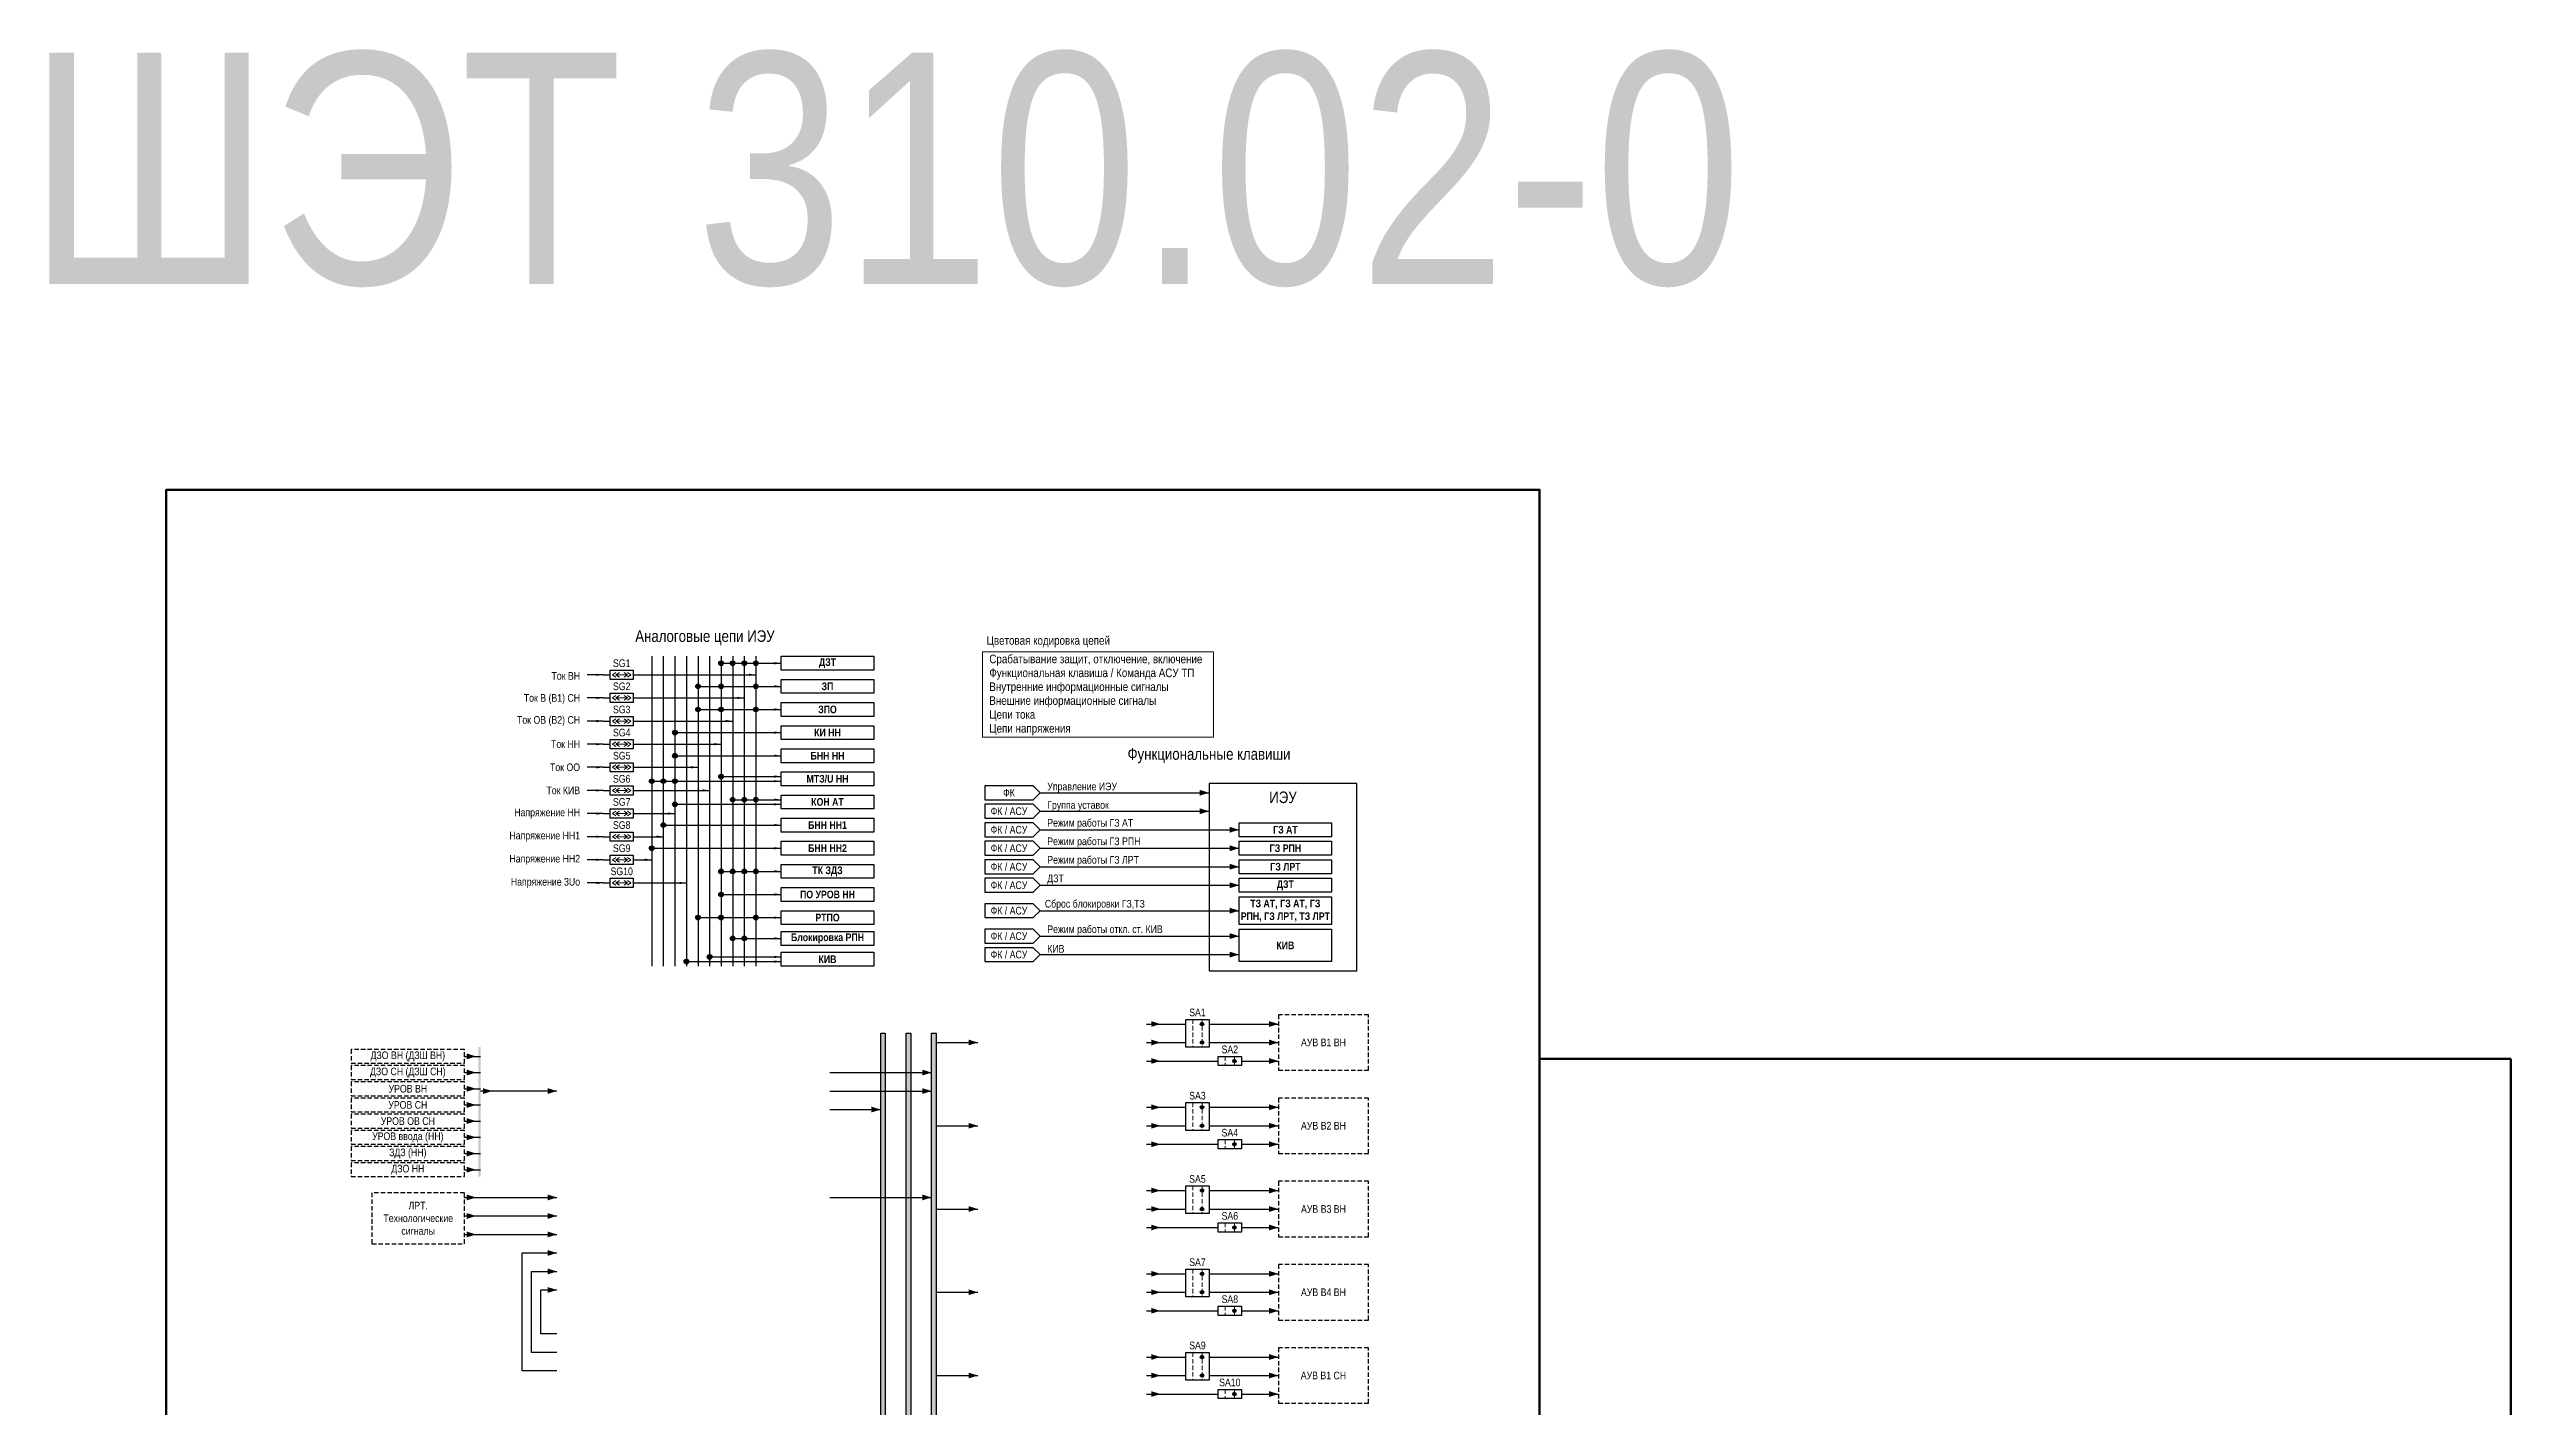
# Model space of a CAD drawing. Header units: millimetres. Extents: x 25558 to 49929, y 1902 to 19390.
# Drawn here: x 28141 to 29206, y 14960 to 15546 of the extents above; entities that cross this region are included whole.
import ezdxf
from ezdxf.enums import TextEntityAlignment as Align

# ---------------------------------------------------------------- set-up
doc = ezdxf.new("R2010")
doc.units = ezdxf.units.MM
doc.linetypes.add('штриховая2', pattern=[9.525, 6.35, -3.175])
for name, color, linetype, lineweight in [('Основная', 7, 'Continuous', 30), ('Отключение_включение', 1, 'Continuous', 30), ('Тонкая', 7, 'Continuous', 5), ('Цепи внешние', 84, 'Continuous', 30), ('Цепи внутренние', 5, 'Continuous', 30), ('Цепи ТН', 200, 'Continuous', 30), ('Цепи ТТ', 23, 'Continuous', 30), ('Цепь - ФК и АСУ', 132, 'Continuous', 30), ('Штриховая', 7, 'штриховая2', 20)]:
    doc.layers.add(name, color=color, linetype=linetype, lineweight=lineweight)
doc.styles.add('Narrow', font='ARIALN.TTF')

msp = doc.modelspace()

# ---------------------------------------------------------------- hatches: boundary and pattern name
h = msp.add_hatch(color=1)
h.dxf.hatch_style = 1
h.paths.add_polyline_path([(28327, 15059), (28328, 15059), (28328, 15115), (28327, 15115)])
at = {"layer": 'Отключение_включение'}
h = msp.add_hatch(color=256, dxfattribs=at)
h.dxf.hatch_style = 1
h.paths.add_polyline_path([(28525, 15121), (28523, 15121), (28523, 14636), (28525, 14636)])
at = {"layer": 'Тонкая', "lineweight": 25, "ltscale": 0.25}
h = msp.add_hatch(color=256, dxfattribs=at)
edge = h.paths.add_edge_path()
edge.add_arc((28640, 15125), 0.75, 0, 360)
h = msp.add_hatch(color=256, dxfattribs=at)
edge = h.paths.add_edge_path()
edge.add_arc((28640, 15117), 0.75, 0, 360)
h = msp.add_hatch(color=256, dxfattribs=at)
edge = h.paths.add_edge_path()
edge.add_arc((28654, 15109), 0.75, 0, 360)
h = msp.add_hatch(color=256, dxfattribs=at)
edge = h.paths.add_edge_path()
edge.add_arc((28640, 15089), 0.75, 0, 360)
h = msp.add_hatch(color=256, dxfattribs=at)
edge = h.paths.add_edge_path()
edge.add_arc((28640, 15081), 0.75, 0, 360)
h = msp.add_hatch(color=256, dxfattribs=at)
edge = h.paths.add_edge_path()
edge.add_arc((28654, 15073), 0.75, 0, 360)
h = msp.add_hatch(color=256, dxfattribs=at)
edge = h.paths.add_edge_path()
edge.add_arc((28640, 15053), 0.75, 0, 360)
h = msp.add_hatch(color=256, dxfattribs=at)
edge = h.paths.add_edge_path()
edge.add_arc((28640, 15045), 0.75, 0, 360)
h = msp.add_hatch(color=256, dxfattribs=at)
edge = h.paths.add_edge_path()
edge.add_arc((28654, 15037), 0.75, 0, 360)
h = msp.add_hatch(color=256, dxfattribs=at)
edge = h.paths.add_edge_path()
edge.add_arc((28640, 15017), 0.75, 0, 360)
h = msp.add_hatch(color=256, dxfattribs=at)
edge = h.paths.add_edge_path()
edge.add_arc((28640, 15009), 0.75, 0, 360)
h = msp.add_hatch(color=256, dxfattribs=at)
edge = h.paths.add_edge_path()
edge.add_arc((28654, 15001), 0.75, 0, 360)
h = msp.add_hatch(color=256, dxfattribs=at)
edge = h.paths.add_edge_path()
edge.add_arc((28640, 14981), 0.75, 0, 360)
h = msp.add_hatch(color=256, dxfattribs=at)
edge = h.paths.add_edge_path()
edge.add_arc((28640, 14973), 0.75, 0, 360)
h = msp.add_hatch(color=256, dxfattribs=at)
edge = h.paths.add_edge_path()
edge.add_arc((28654, 14965), 0.75, 0, 360)
at = {"layer": 'Цепи внутренние', "ltscale": 0.3}
h = msp.add_hatch(color=256, dxfattribs=at)
h.dxf.hatch_style = 1
h.paths.add_polyline_path([(28503, 15121), (28501, 15121), (28501, 14636), (28503, 14636)])
h = msp.add_hatch(color=256, dxfattribs=at)
h.dxf.hatch_style = 1
h.paths.add_polyline_path([(28514, 15121), (28512, 15121), (28512, 14636), (28514, 14636)])
at = {"layer": 'Цепи ТН'}
h = msp.add_hatch(color=256, dxfattribs=at)
h.dxf.hatch_style = 1
h.paths.add_polyline_path([(28413, 15251, 1), (28411, 15251, 1)])
h = msp.add_hatch(color=256, dxfattribs=at)
h.dxf.hatch_style = 1
h.paths.add_polyline_path([(28413, 15241, 1), (28411, 15241, 1)])
h = msp.add_hatch(color=256, dxfattribs=at)
h.dxf.hatch_style = 1
h.paths.add_polyline_path([(28403, 15230, 1), (28401, 15230, 1)])
h = msp.add_hatch(color=256, dxfattribs=at)
h.dxf.hatch_style = 1
h.paths.add_polyline_path([(28408, 15230, 1), (28406, 15230, 1)])
h = msp.add_hatch(color=256, dxfattribs=at)
h.dxf.hatch_style = 1
h.paths.add_polyline_path([(28413, 15230, 1), (28411, 15230, 1)])
h = msp.add_hatch(color=256, dxfattribs=at)
h.dxf.hatch_style = 1
h.paths.add_polyline_path([(28413, 15220, 1), (28411, 15220, 1)])
h = msp.add_hatch(color=256, dxfattribs=at)
h.dxf.hatch_style = 1
h.paths.add_polyline_path([(28408, 15211, 1), (28406, 15211, 1)])
h = msp.add_hatch(color=256, dxfattribs=at)
h.dxf.hatch_style = 1
h.paths.add_polyline_path([(28403, 15201, 1), (28401, 15201, 1)])
h = msp.add_hatch(color=256, dxfattribs=at)
h.dxf.hatch_style = 1
h.paths.add_polyline_path([(28418, 15152, 1), (28416, 15152, 1)])
at = {"layer": 'Цепи ТТ'}
h = msp.add_hatch(color=256, dxfattribs=at)
h.dxf.hatch_style = 1
h.paths.add_polyline_path([(28433, 15281, 1), (28431, 15281, 1)])
h = msp.add_hatch(color=256, dxfattribs=at)
h.dxf.hatch_style = 1
h.paths.add_polyline_path([(28438, 15281, 1), (28436, 15281, 1)])
h = msp.add_hatch(color=256, dxfattribs=at)
h.dxf.hatch_style = 1
h.paths.add_polyline_path([(28443, 15281, 1), (28441, 15281, 1)])
h = msp.add_hatch(color=256, dxfattribs=at)
h.dxf.hatch_style = 1
h.paths.add_polyline_path([(28448, 15281, 1), (28446, 15281, 1)])
h = msp.add_hatch(color=256, dxfattribs=at)
h.dxf.hatch_style = 1
h.paths.add_polyline_path([(28423, 15271, 1), (28421, 15271, 1)])
h = msp.add_hatch(color=256, dxfattribs=at)
h.dxf.hatch_style = 1
h.paths.add_polyline_path([(28433, 15271, 1), (28431, 15271, 1)])
h = msp.add_hatch(color=256, dxfattribs=at)
h.dxf.hatch_style = 1
h.paths.add_polyline_path([(28448, 15271, 1), (28446, 15271, 1)])
h = msp.add_hatch(color=256, dxfattribs=at)
h.dxf.hatch_style = 1
h.paths.add_polyline_path([(28423, 15261, 1), (28421, 15261, 1)])
h = msp.add_hatch(color=256, dxfattribs=at)
h.dxf.hatch_style = 1
h.paths.add_polyline_path([(28433, 15261, 1), (28431, 15261, 1)])
h = msp.add_hatch(color=256, dxfattribs=at)
h.dxf.hatch_style = 1
h.paths.add_polyline_path([(28448, 15261, 1), (28446, 15261, 1)])
h = msp.add_hatch(color=256, dxfattribs=at)
h.dxf.hatch_style = 1
h.paths.add_polyline_path([(28433, 15232, 1), (28431, 15232, 1)])
h = msp.add_hatch(color=256, dxfattribs=at)
h.dxf.hatch_style = 1
h.paths.add_polyline_path([(28438, 15222, 1), (28436, 15222, 1)])
h = msp.add_hatch(color=256, dxfattribs=at)
h.dxf.hatch_style = 1
h.paths.add_polyline_path([(28443, 15222, 1), (28441, 15222, 1)])
h = msp.add_hatch(color=256, dxfattribs=at)
h.dxf.hatch_style = 1
h.paths.add_polyline_path([(28448, 15222, 1), (28446, 15222, 1)])
h = msp.add_hatch(color=256, dxfattribs=at)
h.dxf.hatch_style = 1
h.paths.add_polyline_path([(28433, 15191, 1), (28431, 15191, 1)])
h = msp.add_hatch(color=256, dxfattribs=at)
h.dxf.hatch_style = 1
h.paths.add_polyline_path([(28438, 15191, 1), (28436, 15191, 1)])
h = msp.add_hatch(color=256, dxfattribs=at)
h.dxf.hatch_style = 1
h.paths.add_polyline_path([(28443, 15191, 1), (28441, 15191, 1)])
h = msp.add_hatch(color=256, dxfattribs=at)
h.dxf.hatch_style = 1
h.paths.add_polyline_path([(28448, 15191, 1), (28446, 15191, 1)])
h = msp.add_hatch(color=256, dxfattribs=at)
h.dxf.hatch_style = 1
h.paths.add_polyline_path([(28433, 15181, 1), (28431, 15181, 1)])
h = msp.add_hatch(color=256, dxfattribs=at)
h.dxf.hatch_style = 1
h.paths.add_polyline_path([(28423, 15171, 1), (28421, 15171, 1)])
h = msp.add_hatch(color=256, dxfattribs=at)
h.dxf.hatch_style = 1
h.paths.add_polyline_path([(28433, 15171, 1), (28431, 15171, 1)])
h = msp.add_hatch(color=256, dxfattribs=at)
h.dxf.hatch_style = 1
h.paths.add_polyline_path([(28448, 15171, 1), (28446, 15171, 1)])
h = msp.add_hatch(color=256, dxfattribs=at)
h.dxf.hatch_style = 1
h.paths.add_polyline_path([(28438, 15162, 1), (28436, 15162, 1)])
h = msp.add_hatch(color=256, dxfattribs=at)
h.dxf.hatch_style = 1
h.paths.add_polyline_path([(28443, 15162, 1), (28441, 15162, 1)])
h = msp.add_hatch(color=256, dxfattribs=at)
h.dxf.hatch_style = 1
h.paths.add_polyline_path([(28428, 15154, 1), (28426, 15154, 1)])

# ---------------------------------------------------------------- linework, layer by layer
at = {"layer": 'Основная'}
for points in [[(28384, 15278), (28394, 15278), (28394, 15274), (28384, 15274)], [(28458, 15284), (28498, 15284), (28498, 15278), (28458, 15278)], [(28384, 15268), (28394, 15268), (28394, 15264), (28384, 15264)], [(28458, 15274), (28498, 15274), (28498, 15268), (28458, 15268)], [(28384, 15258), (28394, 15258), (28394, 15254), (28384, 15254)], [(28458, 15264), (28498, 15264), (28498, 15258), (28458, 15258)], [(28384, 15248), (28394, 15248), (28394, 15244), (28384, 15244)], [(28458, 15254), (28498, 15254), (28498, 15248), (28458, 15248)], [(28384, 15238), (28394, 15238), (28394, 15234), (28384, 15234)], [(28458, 15244), (28498, 15244), (28498, 15238), (28458, 15238)], [(28384, 15228), (28394, 15228), (28394, 15224), (28384, 15224)], [(28458, 15234), (28498, 15234), (28498, 15228), (28458, 15228)], [(28458, 15224), (28498, 15224), (28498, 15218), (28458, 15218)], [(28384, 15218), (28394, 15218), (28394, 15214), (28384, 15214)], [(28458, 15214), (28498, 15214), (28498, 15208), (28458, 15208)], [(28384, 15208), (28394, 15208), (28394, 15204), (28384, 15204)], [(28458, 15204), (28498, 15204), (28498, 15198), (28458, 15198)], [(28656, 15212), (28696, 15212), (28696, 15206), (28656, 15206)], [(28656, 15204), (28696, 15204), (28696, 15198), (28656, 15198)], [(28384, 15198), (28394, 15198), (28394, 15194), (28384, 15194)], [(28458, 15194), (28498, 15194), (28498, 15188), (28458, 15188)], [(28656, 15196), (28696, 15196), (28696, 15190), (28656, 15190)], [(28384, 15188), (28394, 15188), (28394, 15184), (28384, 15184)], [(28458, 15184), (28498, 15184), (28498, 15178), (28458, 15178)], [(28656, 15188), (28696, 15188), (28696, 15182), (28656, 15182)], [(28458, 15174), (28498, 15174), (28498, 15168), (28458, 15168)], [(28656, 15180), (28696, 15180), (28696, 15168), (28656, 15168)], [(28458, 15165), (28498, 15165), (28498, 15159), (28458, 15159)], [(28656, 15166), (28696, 15166), (28696, 15152), (28656, 15152)], [(28458, 15156), (28498, 15156), (28498, 15150), (28458, 15150)], [(28633, 15127), (28643, 15127), (28643, 15115), (28633, 15115)], [(28647, 15111), (28657, 15111), (28657, 15107), (28647, 15107)], [(28633, 15091), (28643, 15091), (28643, 15079), (28633, 15079)], [(28647, 15075), (28657, 15075), (28657, 15071), (28647, 15071)], [(28633, 15055), (28643, 15055), (28643, 15043), (28633, 15043)], [(28647, 15039), (28657, 15039), (28657, 15035), (28647, 15035)], [(28633, 15019), (28643, 15019), (28643, 15007), (28633, 15007)], [(28647, 15003), (28657, 15003), (28657, 14999), (28647, 14999)], [(28633, 14983), (28643, 14983), (28643, 14971), (28633, 14971)], [(28647, 14967), (28657, 14967), (28657, 14963), (28647, 14963)]]:
    msp.add_lwpolyline(points, close=True, dxfattribs=at)
at = {"layer": 'Основная', "ltscale": 0.3}
msp.add_lwpolyline([(28643, 15148), (28707, 15148), (28707, 15229), (28643, 15229)], close=True, dxfattribs=at)
at = {"layer": 'Отключение_включение'}
for p, q in [((28616, 15125), (28633, 15125)), ((28643, 15125), (28673, 15125)), ((28321, 15111), (28328, 15111)), ((28525, 15117), (28543, 15117)), ((28321, 15104), (28328, 15104)), ((28321, 15097), (28328, 15097)), ((28479, 15104), (28523, 15104)), ((28479, 15096), (28523, 15096)), ((28321, 15090), (28328, 15090)), ((28616, 15089), (28633, 15089)), ((28643, 15089), (28673, 15089)), ((28321, 15083), (28328, 15083)), ((28321, 15076), (28328, 15076)), ((28525, 15081), (28543, 15081)), ((28321, 15069), (28328, 15069)), ((28321, 15062), (28328, 15062)), ((28479, 15050), (28523, 15050)), ((28525, 15045), (28543, 15045)), ((28616, 15053), (28633, 15053)), ((28643, 15053), (28673, 15053)), ((28616, 15017), (28633, 15017)), ((28643, 15017), (28673, 15017)), ((28525, 15009), (28543, 15009)), ((28616, 14981), (28633, 14981)), ((28643, 14981), (28673, 14981)), ((28525, 14973), (28543, 14973))]:
    msp.add_line(p, q, dxfattribs=at)
msp.add_lwpolyline([(28523, 15121), (28525, 15121), (28525, 14636), (28523, 14636)], close=True, dxfattribs=at)
for points in [[(28543, 15117, 0, 2.5, 0), (28539, 15117, 0, 0, 0)], [(28622, 15125, 0, 2.5, 0), (28618, 15125, 0, 0, 0)], [(28673, 15125, 0, 2.5, 0), (28669, 15125, 0, 0, 0)], [(28326, 15111, 0, 2.5, 0), (28322, 15111, 0, 0, 0)], [(28326, 15104, 0, 2.5, 0), (28322, 15104, 0, 0, 0)], [(28326, 15097, 0, 2.5, 0), (28322, 15097, 0, 0, 0)], [(28333, 15096, 0, 2.5, 0), (28329, 15096, 0, 0, 0)], [(28361, 15096, 0, 2.5, 0), (28357, 15096, 0, 0, 0)], [(28523, 15104, 0, 2.5, 0), (28519, 15104, 0, 0, 0)], [(28523, 15096, 0, 2.5, 0), (28519, 15096, 0, 0, 0)], [(28326, 15090, 0, 2.5, 0), (28322, 15090, 0, 0, 0)], [(28622, 15089, 0, 2.5, 0), (28618, 15089, 0, 0, 0)], [(28673, 15089, 0, 2.5, 0), (28669, 15089, 0, 0, 0)], [(28326, 15083, 0, 2.5, 0), (28322, 15083, 0, 0, 0)], [(28326, 15076, 0, 2.5, 0), (28322, 15076, 0, 0, 0)], [(28543, 15081, 0, 2.5, 0), (28539, 15081, 0, 0, 0)], [(28326, 15069, 0, 2.5, 0), (28322, 15069, 0, 0, 0)], [(28326, 15062, 0, 2.5, 0), (28322, 15062, 0, 0, 0)], [(28622, 15053, 0, 2.5, 0), (28618, 15053, 0, 0, 0)], [(28673, 15053, 0, 2.5, 0), (28669, 15053, 0, 0, 0)], [(28523, 15050, 0, 2.5, 0), (28519, 15050, 0, 0, 0)], [(28543, 15045, 0, 2.5, 0), (28539, 15045, 0, 0, 0)], [(28622, 15017, 0, 2.5, 0), (28618, 15017, 0, 0, 0)], [(28673, 15017, 0, 2.5, 0), (28669, 15017, 0, 0, 0)], [(28543, 15009, 0, 2.5, 0), (28539, 15009, 0, 0, 0)], [(28622, 14981, 0, 2.5, 0), (28618, 14981, 0, 0, 0)], [(28673, 14981, 0, 2.5, 0), (28669, 14981, 0, 0, 0)], [(28543, 14973, 0, 2.5, 0), (28539, 14973, 0, 0, 0)]]:
    msp.add_lwpolyline(points, format="xyseb", dxfattribs=at)
msp.add_lwpolyline([(28361, 15096), (28328, 15096)], dxfattribs=at)
at = {"layer": 'Тонкая', "ltscale": 0.25}
for p, q in [((28385, 15276), (28386.5, 15277)), ((28386.5, 15276), (28388, 15277)), ((28391.5, 15276), (28390, 15277)), ((28393, 15276), (28391.5, 15277)), ((28386.5, 15275), (28385, 15276)), ((28385, 15266), (28386.5, 15267)), ((28388, 15275), (28386.5, 15276)), ((28386.5, 15266), (28388, 15267)), ((28390, 15275), (28391.5, 15276)), ((28391.5, 15266), (28390, 15267)), ((28391.5, 15275), (28393, 15276)), ((28393, 15266), (28391.5, 15267)), ((28386.5, 15265), (28385, 15266)), ((28385, 15256), (28386.5, 15257)), ((28386.5, 15255), (28385, 15256)), ((28388, 15265), (28386.5, 15266)), ((28386.5, 15256), (28388, 15257)), ((28388, 15255), (28386.5, 15256)), ((28390, 15265), (28391.5, 15266)), ((28391.5, 15256), (28390, 15257)), ((28390, 15255), (28391.5, 15256)), ((28391.5, 15265), (28393, 15266)), ((28393, 15256), (28391.5, 15257)), ((28391.5, 15255), (28393, 15256)), ((28385, 15246), (28386.5, 15247)), ((28386.5, 15245), (28385, 15246)), ((28386.5, 15246), (28388, 15247)), ((28388, 15245), (28386.5, 15246)), ((28391.5, 15246), (28390, 15247)), ((28390, 15245), (28391.5, 15246)), ((28393, 15246), (28391.5, 15247)), ((28391.5, 15245), (28393, 15246)), ((28385, 15236), (28386.5, 15237)), ((28386.5, 15235), (28385, 15236)), ((28386.5, 15236), (28388, 15237)), ((28388, 15235), (28386.5, 15236)), ((28391.5, 15236), (28390, 15237)), ((28390, 15235), (28391.5, 15236)), ((28393, 15236), (28391.5, 15237)), ((28391.5, 15235), (28393, 15236)), ((28385, 15226), (28386.5, 15227)), ((28386.5, 15225), (28385, 15226)), ((28386.5, 15226), (28388, 15227)), ((28388, 15225), (28386.5, 15226)), ((28391.5, 15226), (28390, 15227)), ((28390, 15225), (28391.5, 15226)), ((28393, 15226), (28391.5, 15227)), ((28391.5, 15225), (28393, 15226)), ((28385, 15216), (28386.5, 15217)), ((28386.5, 15215), (28385, 15216)), ((28386.5, 15216), (28388, 15217)), ((28388, 15215), (28386.5, 15216)), ((28391.5, 15216), (28390, 15217)), ((28390, 15215), (28391.5, 15216)), ((28393, 15216), (28391.5, 15217)), ((28391.5, 15215), (28393, 15216)), ((28385, 15206), (28386.5, 15207)), ((28386.5, 15205), (28385, 15206)), ((28386.5, 15206), (28388, 15207)), ((28388, 15205), (28386.5, 15206)), ((28391.5, 15206), (28390, 15207)), ((28390, 15205), (28391.5, 15206)), ((28393, 15206), (28391.5, 15207)), ((28391.5, 15205), (28393, 15206)), ((28385, 15196), (28386.5, 15197)), ((28386.5, 15195), (28385, 15196)), ((28386.5, 15196), (28388, 15197)), ((28388, 15195), (28386.5, 15196)), ((28391.5, 15196), (28390, 15197)), ((28390, 15195), (28391.5, 15196)), ((28393, 15196), (28391.5, 15197)), ((28391.5, 15195), (28393, 15196)), ((28385, 15186), (28386.5, 15187)), ((28386.5, 15185), (28385, 15186)), ((28386.5, 15186), (28388, 15187)), ((28388, 15185), (28386.5, 15186)), ((28391.5, 15186), (28390, 15187)), ((28390, 15185), (28391.5, 15186)), ((28393, 15186), (28391.5, 15187)), ((28391.5, 15185), (28393, 15186))]:
    msp.add_line(p, q, dxfattribs=at)
at = {"layer": 'Тонкая'}
for p, q in [((28391.5, 15276), (28386.5, 15276)), ((28391.5, 15266), (28386.5, 15266)), ((28391.5, 15256), (28386.5, 15256)), ((28391.5, 15246), (28386.5, 15246)), ((28391.5, 15236), (28386.5, 15236)), ((28391.5, 15226), (28386.5, 15226)), ((28391.5, 15216), (28386.5, 15216)), ((28391.5, 15206), (28386.5, 15206)), ((28391.5, 15196), (28386.5, 15196)), ((28391.5, 15186), (28386.5, 15186))]:
    msp.add_line(p, q, dxfattribs=at)
at = {"layer": 'Тонкая', "color": 3, "lineweight": 50}
for points in [[(28786, 14516), (28192, 14516), (28192, 15356), (28786, 15356)], [(29206, 15110), (29206, 14516), (28786, 14516), (28786, 15110)]]:
    msp.add_lwpolyline(points, close=True, dxfattribs=at)
at = {"layer": 'Тонкая', "ltscale": 0.3}
msp.add_lwpolyline([(28545, 15286), (28645, 15286), (28645, 15249), (28545, 15249)], close=True, dxfattribs=at)
at = {"layer": 'Тонкая', "lineweight": 25, "ltscale": 0.25}
for centre in [(28640, 15125), (28640, 15117), (28654, 15109), (28640, 15089), (28640, 15081), (28654, 15073), (28640, 15053), (28640, 15045), (28654, 15037), (28640, 15017), (28640, 15009), (28654, 15001), (28640, 14981), (28640, 14973), (28654, 14965)]:
    msp.add_circle(centre, 0.75, dxfattribs=at)
at = {"layer": 'Цепи внешние', "ltscale": 0.3}
for p, q in [((28616, 15117), (28633, 15117)), ((28616, 15109), (28647, 15109)), ((28643, 15117), (28673, 15117)), ((28657, 15109), (28673, 15109)), ((28616, 15081), (28633, 15081)), ((28643, 15081), (28673, 15081)), ((28616, 15073), (28647, 15073)), ((28657, 15073), (28673, 15073)), ((28321, 15050), (28361, 15050)), ((28616, 15045), (28633, 15045)), ((28643, 15045), (28673, 15045)), ((28321, 15042), (28361, 15042)), ((28321, 15034), (28361, 15034)), ((28616, 15037), (28647, 15037)), ((28657, 15037), (28673, 15037)), ((28616, 15009), (28633, 15009)), ((28616, 15001), (28647, 15001)), ((28643, 15009), (28673, 15009)), ((28657, 15001), (28673, 15001)), ((28616, 14973), (28633, 14973)), ((28643, 14973), (28673, 14973)), ((28616, 14965), (28647, 14965)), ((28657, 14965), (28673, 14965))]:
    msp.add_line(p, q, dxfattribs=at)
at = {"layer": 'Цепи внешние', "linetype": 'штриховая2', "ltscale": 0.3}
for points in [[(28712, 15129), (28673, 15129), (28673, 15105), (28712, 15105)], [(28321, 15114), (28272, 15114), (28272, 15108), (28321, 15108)], [(28321, 15107), (28272, 15107), (28272, 15101), (28321, 15101)], [(28321, 15100), (28272, 15100), (28272, 15094), (28321, 15094)], [(28321, 15093), (28272, 15093), (28272, 15087), (28321, 15087)], [(28321, 15086), (28272, 15086), (28272, 15080), (28321, 15080)], [(28712, 15093), (28673, 15093), (28673, 15069), (28712, 15069)], [(28321, 15079), (28272, 15079), (28272, 15073), (28321, 15073)], [(28321, 15072), (28272, 15072), (28272, 15066), (28321, 15066)], [(28321, 15065), (28272, 15065), (28272, 15059), (28321, 15059)], [(28712, 15057), (28673, 15057), (28673, 15033), (28712, 15033)], [(28321, 15052), (28281, 15052), (28281, 15030), (28321, 15030)], [(28712, 15021), (28673, 15021), (28673, 14997), (28712, 14997)], [(28712, 14985), (28673, 14985), (28673, 14961), (28712, 14961)]]:
    msp.add_lwpolyline(points, close=True, dxfattribs=at)
at = {"layer": 'Цепи внешние', "ltscale": 0.3}
for points in [[(28622, 15117, 0, 2.5, 0), (28618, 15117, 0, 0, 0)], [(28673, 15117, 0, 2.5, 0), (28669, 15117, 0, 0, 0)], [(28622, 15109, 0, 2.5, 0), (28618, 15109, 0, 0, 0)], [(28673, 15109, 0, 2.5, 0), (28669, 15109, 0, 0, 0)], [(28622, 15081, 0, 2.5, 0), (28618, 15081, 0, 0, 0)], [(28673, 15081, 0, 2.5, 0), (28669, 15081, 0, 0, 0)], [(28622, 15073, 0, 2.5, 0), (28618, 15073, 0, 0, 0)], [(28673, 15073, 0, 2.5, 0), (28669, 15073, 0, 0, 0)], [(28326, 15050, 0, 2.5, 0), (28322, 15050, 0, 0, 0)], [(28326, 15042, 0, 2.5, 0), (28322, 15042, 0, 0, 0)], [(28361, 15050, 0, 2.5, 0), (28357, 15050, 0, 0, 0)], [(28361, 15042, 0, 2.5, 0), (28357, 15042, 0, 0, 0)], [(28622, 15045, 0, 2.5, 0), (28618, 15045, 0, 0, 0)], [(28673, 15045, 0, 2.5, 0), (28669, 15045, 0, 0, 0)], [(28326, 15034, 0, 2.5, 0), (28322, 15034, 0, 0, 0)], [(28361, 15034, 0, 2.5, 0), (28357, 15034, 0, 0, 0)], [(28622, 15037, 0, 2.5, 0), (28618, 15037, 0, 0, 0)], [(28673, 15037, 0, 2.5, 0), (28669, 15037, 0, 0, 0)], [(28622, 15009, 0, 2.5, 0), (28618, 15009, 0, 0, 0)], [(28622, 15001, 0, 2.5, 0), (28618, 15001, 0, 0, 0)], [(28673, 15009, 0, 2.5, 0), (28669, 15009, 0, 0, 0)], [(28673, 15001, 0, 2.5, 0), (28669, 15001, 0, 0, 0)], [(28622, 14973, 0, 2.5, 0), (28618, 14973, 0, 0, 0)], [(28673, 14973, 0, 2.5, 0), (28669, 14973, 0, 0, 0)], [(28622, 14965, 0, 2.5, 0), (28618, 14965, 0, 0, 0)], [(28673, 14965, 0, 2.5, 0), (28669, 14965, 0, 0, 0)]]:
    msp.add_lwpolyline(points, format="xyseb", dxfattribs=at)
at = {"layer": 'Цепи внутренние', "ltscale": 0.3}
for p, q in [((28479, 15088), (28501, 15088)), ((28346, 14975), (28346, 15026)), ((28346, 15026), (28361, 15026)), ((28350, 14983), (28350, 15018)), ((28350, 15018), (28361, 15018)), ((28354, 14991), (28354, 15010)), ((28354, 15010), (28361, 15010)), ((28361, 14991), (28354, 14991)), ((28361, 14983), (28350, 14983)), ((28361, 14975), (28346, 14975))]:
    msp.add_line(p, q, dxfattribs=at)
for points in [[(28501, 15121), (28503, 15121), (28503, 14636), (28501, 14636)], [(28512, 15121), (28514, 15121), (28514, 14636), (28512, 14636)]]:
    msp.add_lwpolyline(points, close=True, dxfattribs=at)
for points in [[(28501, 15088, 0, 2.5, 0), (28497, 15088, 0, 0, 0)], [(28361, 15026, 0, 2.5, 0), (28357, 15026, 0, 0, 0)], [(28361, 15018, 0, 2.5, 0), (28357, 15018, 0, 0, 0)], [(28361, 15010, 0, 2.5, 0), (28357, 15010, 0, 0, 0)]]:
    msp.add_lwpolyline(points, format="xyseb", dxfattribs=at)
at = {"layer": 'Цепи ТН'}
for p, q in [((28412, 15251), (28458, 15251)), ((28412, 15241), (28458, 15241)), ((28402, 15230), (28458, 15230)), ((28394, 15216), (28412, 15216)), ((28412, 15220), (28458, 15220)), ((28394, 15206), (28407, 15206)), ((28407, 15211), (28458, 15211)), ((28394, 15196), (28402, 15196)), ((28402, 15201), (28458, 15201)), ((28394, 15186), (28417, 15186)), ((28417, 15152), (28458, 15152))]:
    msp.add_line(p, q, dxfattribs=at)
for points in [[(28402, 15284), (28402, 15150)], [(28407, 15284), (28407, 15150)], [(28412, 15284), (28412, 15150)], [(28417, 15284), (28417, 15150)], [(28381, 15216), (28374, 15216)], [(28381, 15216), (28384, 15216)], [(28381, 15206), (28374, 15206)], [(28381, 15206), (28384, 15206)], [(28381, 15196), (28374, 15196)], [(28381, 15196), (28384, 15196)], [(28381, 15186), (28374, 15186)], [(28381, 15186), (28384, 15186)]]:
    msp.add_lwpolyline(points, dxfattribs=at)
for points in [[(28458, 15251, 0, 1, 0), (28455, 15251, 0, 0, 0)], [(28458, 15241, 0, 1, 0), (28455, 15241, 0, 0, 0)], [(28458, 15230, 0, 1, 0), (28455, 15230, 0, 0, 0)], [(28381, 15216, 0, 1, 0), (28378, 15216, 0, 0, 0)], [(28412, 15216, 0, 1, 0), (28409, 15216, 0, 0, 0)], [(28458, 15220, 0, 1, 0), (28455, 15220, 0, 0, 0)], [(28381, 15206, 0, 1, 0), (28378, 15206, 0, 0, 0)], [(28407, 15206, 0, 1, 0), (28404, 15206, 0, 0, 0)], [(28458, 15211, 0, 1, 0), (28455, 15211, 0, 0, 0)], [(28381, 15196, 0, 1, 0), (28378, 15196, 0, 0, 0)], [(28402, 15196, 0, 1, 0), (28399, 15196, 0, 0, 0)], [(28458, 15201, 0, 1, 0), (28455, 15201, 0, 0, 0)], [(28381, 15186, 0, 1, 0), (28378, 15186, 0, 0, 0)], [(28417, 15186, 0, 1, 0), (28414, 15186, 0, 0, 0)], [(28458, 15152, 0, 1, 0), (28455, 15152, 0, 0, 0)]]:
    msp.add_lwpolyline(points, format="xyseb", dxfattribs=at)
for centre in [(28412, 15251), (28412, 15241), (28402, 15230), (28407, 15230), (28412, 15230), (28412, 15220), (28407, 15211), (28402, 15201), (28417, 15152)]:
    msp.add_circle(centre, 1, dxfattribs=at)
at = {"layer": 'Цепи ТТ', "ltscale": 0.3}
for p, q in [((28394, 15266), (28442, 15266)), ((28394, 15246), (28432, 15246)), ((28394, 15226), (28427, 15226))]:
    msp.add_line(p, q, dxfattribs=at)
at = {"layer": 'Цепи ТТ'}
msp.add_line((28394, 15236), (28422, 15236), dxfattribs=at)
for points in [[(28422, 15284), (28422, 15150)], [(28427, 15284), (28427, 15150)], [(28432, 15284), (28432, 15150)], [(28437, 15284), (28437, 15150)], [(28381, 15236), (28374, 15236)], [(28381, 15236), (28384, 15236)]]:
    msp.add_lwpolyline(points, dxfattribs=at)
at = {"layer": 'Цепи ТТ', "ltscale": 0.3}
for points in [[(28432, 15281), (28458, 15281)], [(28442, 15284), (28442, 15150)], [(28447, 15284), (28447, 15150)], [(28381, 15276), (28374, 15276)], [(28381, 15276), (28384, 15276)], [(28394, 15276), (28447, 15276)], [(28422, 15271), (28458, 15271)], [(28381, 15266), (28374, 15266)], [(28381, 15256), (28374, 15256)], [(28381, 15266), (28384, 15266)], [(28381, 15256), (28384, 15256)], [(28394, 15256), (28437, 15256)], [(28422, 15261), (28458, 15261)], [(28381, 15246), (28374, 15246)], [(28381, 15246), (28384, 15246)], [(28381, 15226), (28374, 15226)], [(28381, 15226), (28384, 15226)], [(28432, 15232), (28458, 15232)], [(28437, 15222), (28458, 15222)], [(28432, 15191), (28458, 15191)], [(28422, 15171), (28458, 15171)], [(28432, 15181), (28458, 15181)], [(28437, 15162), (28458, 15162)], [(28427, 15154), (28458, 15154)]]:
    msp.add_lwpolyline(points, dxfattribs=at)
at = {"layer": 'Цепи ТТ'}
for points in [[(28458, 15281, 0, 1, 0), (28455, 15281, 0, 0, 0)], [(28381, 15276, 0, 1, 0), (28378, 15276, 0, 0, 0)], [(28381, 15266, 0, 1, 0), (28378, 15266, 0, 0, 0)], [(28442, 15266, 0, 1, 0), (28439, 15266, 0, 0, 0)], [(28447, 15276, 0, 1, 0), (28444, 15276, 0, 0, 0)], [(28458, 15271, 0, 1, 0), (28455, 15271, 0, 0, 0)], [(28381, 15256, 0, 1, 0), (28378, 15256, 0, 0, 0)], [(28437, 15256, 0, 1, 0), (28434, 15256, 0, 0, 0)], [(28458, 15261, 0, 1, 0), (28455, 15261, 0, 0, 0)], [(28381, 15246, 0, 1, 0), (28378, 15246, 0, 0, 0)], [(28432, 15246, 0, 1, 0), (28429, 15246, 0, 0, 0)], [(28381, 15236, 0, 1, 0), (28378, 15236, 0, 0, 0)], [(28422, 15236, 0, 1, 0), (28419, 15236, 0, 0, 0)], [(28381, 15226, 0, 1, 0), (28378, 15226, 0, 0, 0)], [(28427, 15226, 0, 1, 0), (28424, 15226, 0, 0, 0)], [(28458, 15232, 0, 1, 0), (28455, 15232, 0, 0, 0)], [(28458, 15222, 0, 1, 0), (28455, 15222, 0, 0, 0)], [(28458, 15191, 0, 1, 0), (28455, 15191, 0, 0, 0)], [(28458, 15181, 0, 1, 0), (28455, 15181, 0, 0, 0)], [(28458, 15171, 0, 1, 0), (28455, 15171, 0, 0, 0)], [(28458, 15162, 0, 1, 0), (28455, 15162, 0, 0, 0)], [(28458, 15154, 0, 1, 0), (28455, 15154, 0, 0, 0)]]:
    msp.add_lwpolyline(points, format="xyseb", dxfattribs=at)
for centre in [(28432, 15281), (28437, 15281), (28442, 15281), (28447, 15281), (28422, 15271), (28432, 15271), (28447, 15271), (28422, 15261), (28432, 15261), (28447, 15261), (28432, 15232), (28437, 15222), (28442, 15222), (28447, 15222), (28432, 15191), (28437, 15191), (28442, 15191), (28447, 15191), (28432, 15181), (28422, 15171), (28432, 15171), (28447, 15171), (28437, 15162), (28442, 15162), (28427, 15154)]:
    msp.add_circle(centre, 1, dxfattribs=at)
at = {"layer": 'Цепь - ФК и АСУ', "ltscale": 0.3}
for points in [[(28570, 15225), (28567, 15228), (28546, 15228), (28546, 15222), (28567, 15222), (28570, 15225)], [(28570, 15217), (28567, 15220), (28546, 15220), (28546, 15214), (28567, 15214), (28570, 15217)], [(28570, 15209), (28567, 15212), (28546, 15212), (28546, 15206), (28567, 15206), (28570, 15209)], [(28570, 15201), (28567, 15204), (28546, 15204), (28546, 15198), (28567, 15198), (28570, 15201)], [(28570, 15193), (28567, 15196), (28546, 15196), (28546, 15190), (28567, 15190), (28570, 15193)], [(28570, 15185), (28567, 15188), (28546, 15188), (28546, 15182), (28567, 15182), (28570, 15185)], [(28570, 15174), (28567, 15177), (28546, 15177), (28546, 15171), (28567, 15171), (28570, 15174)], [(28570, 15163), (28567, 15166), (28546, 15166), (28546, 15160), (28567, 15160), (28570, 15163)], [(28570, 15155), (28567, 15158), (28546, 15158), (28546, 15152), (28567, 15152), (28570, 15155)]]:
    msp.add_lwpolyline(points, dxfattribs=at)
at = {"layer": 'Цепь - ФК и АСУ'}
for points in [[(28570, 15225), (28643, 15225)], [(28570, 15217), (28643, 15217)], [(28570, 15209), (28656, 15209), (28656, 15209), (28656, 15209)], [(28570, 15201), (28656, 15201), (28656, 15201), (28656, 15201)], [(28570, 15193), (28656, 15193), (28656, 15193), (28656, 15193)], [(28570, 15185), (28656, 15185), (28656, 15185), (28656, 15185)], [(28570, 15174), (28656, 15174), (28656, 15174), (28656, 15174)], [(28570, 15163), (28656, 15163), (28656, 15163), (28656, 15163)], [(28570, 15155), (28656, 15155), (28656, 15155), (28656, 15155)]]:
    msp.add_lwpolyline(points, dxfattribs=at)
at = {"layer": 'Цепь - ФК и АСУ', "ltscale": 0.3}
for points in [[(28643, 15225, 0, 2.5, 0), (28639, 15225, 0, 0, 0)], [(28643, 15217, 0, 2.5, 0), (28639, 15217, 0, 0, 0)], [(28656, 15209, 0, 2.5, 0), (28652, 15209, 0, 0, 0)], [(28656, 15201, 0, 2.5, 0), (28652, 15201, 0, 0, 0)], [(28656, 15193, 0, 2.5, 0), (28652, 15193, 0, 0, 0)], [(28656, 15185, 0, 2.5, 0), (28652, 15185, 0, 0, 0)], [(28656, 15174, 0, 2.5, 0), (28652, 15174, 0, 0, 0)], [(28656, 15163, 0, 2.5, 0), (28652, 15163, 0, 0, 0)], [(28656, 15155, 0, 2.5, 0), (28652, 15155, 0, 0, 0)]]:
    msp.add_lwpolyline(points, format="xyseb", dxfattribs=at)
at = {"layer": 'Штриховая', "ltscale": 0.3}
for p, q in [((28636, 15127), (28636, 15115)), ((28640, 15127), (28640, 15115)), ((28650, 15111), (28650, 15107)), ((28654, 15111), (28654, 15107)), ((28636, 15091), (28636, 15079)), ((28640, 15091), (28640, 15079)), ((28650, 15075), (28650, 15071)), ((28654, 15075), (28654, 15071)), ((28636, 15055), (28636, 15043)), ((28640, 15055), (28640, 15043)), ((28650, 15039), (28650, 15035)), ((28654, 15039), (28654, 15035)), ((28636, 15019), (28636, 15007)), ((28640, 15019), (28640, 15007)), ((28650, 15003), (28650, 14999)), ((28654, 15003), (28654, 14999)), ((28636, 14983), (28636, 14971)), ((28640, 14983), (28640, 14971)), ((28650, 14967), (28650, 14963)), ((28654, 14967), (28654, 14963))]:
    msp.add_line(p, q, dxfattribs=at)

# ---------------------------------------------------------------- texts
at = {"style": 'Narrow'}
msp.add_text('ШЭТ 310.02-0', height=100, dxfattribs=at).set_placement((28132, 15445))
at = {"layer": 'Основная', "style": 'Narrow'}
msp.add_text('Цветовая кодировка цепей', height=3.7, dxfattribs=at).set_placement((28573.5, 15289), align=Align.CENTER)
for s, insert, char_height, width, attachment_point in [('Аналоговые цепи ИЭУ', (28425, 15292), 5, 188.231, 5), ('Ток ВН', (28371, 15275.5), 3.3, 71.498, 6), ('SG1', (28389, 15281), 3.3, 39, 5), ('{\\fArial Narrow|b1|i0|c204|p34;\\C0;ДЗТ}', (28478, 15281), 3.3, 40, 5), ('Ток В (В1) СН ', (28371, 15265.5), 3.3, 71.498, 6), ('SG2', (28389, 15271), 3.3, 39, 5), ('{\\fArial Narrow|b1|i0|c204|p34;\\C0;ЗП}', (28478, 15271), 3.3, 40, 5), ('Ток ОВ (В2) СН', (28371, 15256), 3.3, 58.39, 6), ('SG3', (28389, 15261), 3.3, 39, 5), ('{\\fArial Narrow|b1|i0|c204|p34;\\C0;ЗПО}', (28478, 15261), 3.3, 40, 5), ('Ток НН', (28371, 15246), 3.3, 51.462, 6), ('SG4', (28389, 15251), 3.3, 39, 5), ('{\\fArial Narrow|b1|i0|c204|p34;\\C0;КИ НН}', (28478, 15251), 3.3, 40, 5), ('Ток ОО', (28371, 15236), 3.3, 71.498, 6), ('SG5', (28389, 15241), 3.3, 39, 5), ('{\\fArial Narrow|b1|i0|c204|p34;\\C0;БНН НН}', (28478, 15241), 3.3, 40, 5), ('Функциональные клавиши', (28643, 15241), 5, 188.231, 5), ('Ток КИВ', (28371, 15226), 3.3, 71.498, 6), ('SG6', (28389, 15231), 3.3, 39, 5), ('{\\fArial Narrow|b1|i0|c204|p34;МТЗ/U НН}', (28478, 15231), 3.3, 40, 5), ('ФК', (28556.5, 15225), 3.3, 21, 5), (' Управление ИЭУ', (28572, 15227.2), 3.3, 71.498, 4), ('ИЭУ', (28675, 15223), 5, 64, 5), ('Напряжение НН', (28371, 15216), 3.3, 71.498, 6), ('SG7', (28389, 15221), 3.3, 39, 5), ('{\\fArial Narrow|b1|i0|c204|p34;\\C0;КОН АТ}', (28478, 15221), 3.3, 40, 5), ('ФК / АСУ', (28556.5, 15217), 3.3, 21, 5), (' Группа уставок', (28572, 15219.2), 3.3, 71, 4), (' Режим работы ГЗ АТ', (28572, 15211.5), 3.3, 71.498, 4), ('Напряжение НН1', (28371, 15206), 3.3, 71.498, 6), ('SG8', (28389, 15211), 3.3, 39, 5), ('SG9', (28389, 15201), 3.3, 39, 5), ('{\\fArial Narrow|b1|i0|c204|p34;\\C0;БНН НН1}', (28478, 15211), 3.3, 40, 5), ('{\\fArial Narrow|b1|i0|c204|p34;\\C0;БНН НН2}', (28478, 15201), 3.3, 40, 5), ('ФК / АСУ', (28556.5, 15209), 3.3, 21, 5), ('ФК / АСУ', (28556.5, 15201), 3.3, 21, 5), (' Режим работы ГЗ РПН', (28572, 15203.5), 3.3, 73.844, 4), ('{\\fArial Narrow|b1|i0|c204|p34;\\C0;ГЗ РПН}', (28676, 15201), 3.3, 40, 5), ('{\\fArial Narrow|b1|i0|c204|p34;\\C0;ГЗ АТ}', (28676, 15209), 3.3, 40, 5), ('Напряжение НН2', (28371, 15196), 3.3, 71.498, 6), ('SG10', (28389, 15191), 3.3, 39, 5), ('{\\fArial Narrow|b1|i0|c204|p34;\\C0;ТК ЗДЗ}', (28478, 15191), 3.3, 40, 5), ('ФК / АСУ', (28556.5, 15193), 3.3, 21, 5), (' Режим работы ГЗ ЛРТ', (28572, 15195.5), 3.3, 71.498, 4), ('{\\fArial Narrow|b1|i0|c204|p34;\\C0;ГЗ ЛРТ}', (28676, 15193), 3.3, 40, 5), ('Напряжение 3Uo', (28371, 15186), 3.3, 71.498, 6), ('{\\fArial Narrow|b1|i0|c204|p34;ПО УРОВ НН}', (28478, 15181), 3.3, 40, 5), ('ФК / АСУ', (28556.5, 15185), 3.3, 21, 5), (' ДЗТ', (28572, 15187.5), 3.3, 73.844, 4), ('{\\fArial Narrow|b1|i0|c204|p34;\\C0;ДЗТ}', (28676, 15185), 3.3, 40, 5), ('{\\fArial Narrow|b1|i0|c204|p34;\\C0;РТПО}', (28478, 15171), 3.3, 40, 5), ('ФК / АСУ', (28556.5, 15174), 3.3, 21, 5), ('Сброс блокировки ГЗ,ТЗ', (28572, 15176.5), 3.3, 73.844, 4), ('{\\fArial Narrow|b1|i0|c204|p34;\\C0;ТЗ АТ, ГЗ АТ, ГЗ РПН, ГЗ ЛРТ, ТЗ ЛРТ}', (28676, 15174), 3.3, 39.255, 5), ('{\\fArial Narrow|b1|i0|c204|p34;\\C0;Блокировка РПН}', (28478, 15162), 3.3, 40, 5), ('ФК / АСУ', (28556.5, 15163), 3.3, 21, 5), (' Режим работы откл. ст. КИВ', (28572, 15165.5), 3.3, 71.498, 4), ('{\\fArial Narrow|b1|i0|c204|p34;\\C0;КИВ}', (28676, 15159), 3.3, 40, 5), ('{\\fArial Narrow|b1|i0|c204|p34;КИВ}', (28478, 15153), 3.3, 40, 5), ('ФК / АСУ', (28556.5, 15155), 3.3, 21, 5), (' КИВ', (28572, 15157.5), 3.3, 71.498, 4), ('SA1', (28638, 15130), 3.3, 8.115, 5), ('АУВ В1 ВН', (28692.5, 15117), 3.3, 39, 5), ('ДЗО ВН (ДЗШ ВН)', (28296.5, 15111), 3.3, 49, 5), ('SA2', (28652, 15114), 3.3, 8.825, 5), ('ДЗО СН (ДЗШ СН)', (28296.5, 15104), 3.3, 49, 5), ('УРОВ ВН', (28296.5, 15097), 3.3, 49, 5), ('УРОВ СН', (28296.5, 15090), 3.3, 49, 5), ('SA3', (28638, 15094), 3.3, 39, 5), ('УРОВ ввода (НН)', (28296.5, 15076), 3.3, 49, 5), ('УРОВ ОВ СН', (28296.5, 15083), 3.3, 49, 5), ('SA4', (28652, 15078), 3.3, 39, 5), ('АУВ В2 ВН', (28692.5, 15081), 3.3, 39, 5), ('ЗДЗ (НН)', (28296.5, 15069), 3.3, 49, 5), ('ДЗО НН', (28296.5, 15062), 3.3, 49, 5), ('SA5', (28638, 15058), 3.3, 8.898, 5), ('ЛРТ. \\PТехнологические сигналы', (28301, 15041), 3.3, 40, 5), ('SA6', (28652, 15042), 3.3, 8.012, 5), ('АУВ В3 ВН', (28692.5, 15045), 3.3, 39, 5), ('SA7', (28638, 15022), 3.3, 8.898, 5), ('SA8', (28652, 15006), 3.3, 8.012, 5), ('АУВ В4 ВН', (28692.5, 15009), 3.3, 39, 5), ('SA9', (28638, 14986), 3.3, 8.115, 5), ('SA10', (28652, 14970), 3.3, 8.825, 5), ('АУВ В1 СН', (28692.5, 14973), 3.3, 39, 5)]:
    msp.add_mtext(s, dxfattribs=dict(at, insert=insert, char_height=char_height, width=width, attachment_point=attachment_point))
at = {"layer": 'Отключение_включение', "style": 'Narrow'}
msp.add_text('Срабатывание защит, отключение, включение', height=3.7, dxfattribs=at).set_placement((28548, 15281))
at = {"layer": 'Цепи внешние', "style": 'Narrow'}
msp.add_text('Внешние информационные сигналы', height=3.7, dxfattribs=at).set_placement((28548, 15263))
at = {"layer": 'Цепи внутренние', "style": 'Narrow'}
msp.add_text('Внутренние информационные сигналы', height=3.7, dxfattribs=at).set_placement((28548, 15269))
at = {"layer": 'Цепи ТН', "style": 'Narrow'}
msp.add_text('Цепи напряжения', height=3.7, dxfattribs=at).set_placement((28548, 15251))
at = {"layer": 'Цепи ТТ', "style": 'Narrow'}
msp.add_text('Цепи тока', height=3.7, dxfattribs=at).set_placement((28548, 15257))
at = {"layer": 'Цепь - ФК и АСУ', "style": 'Narrow'}
msp.add_text('Функциональная клавиша / Команда АСУ ТП', height=3.7, dxfattribs=at).set_placement((28548, 15275))

doc.saveas('drawing.dxf')
